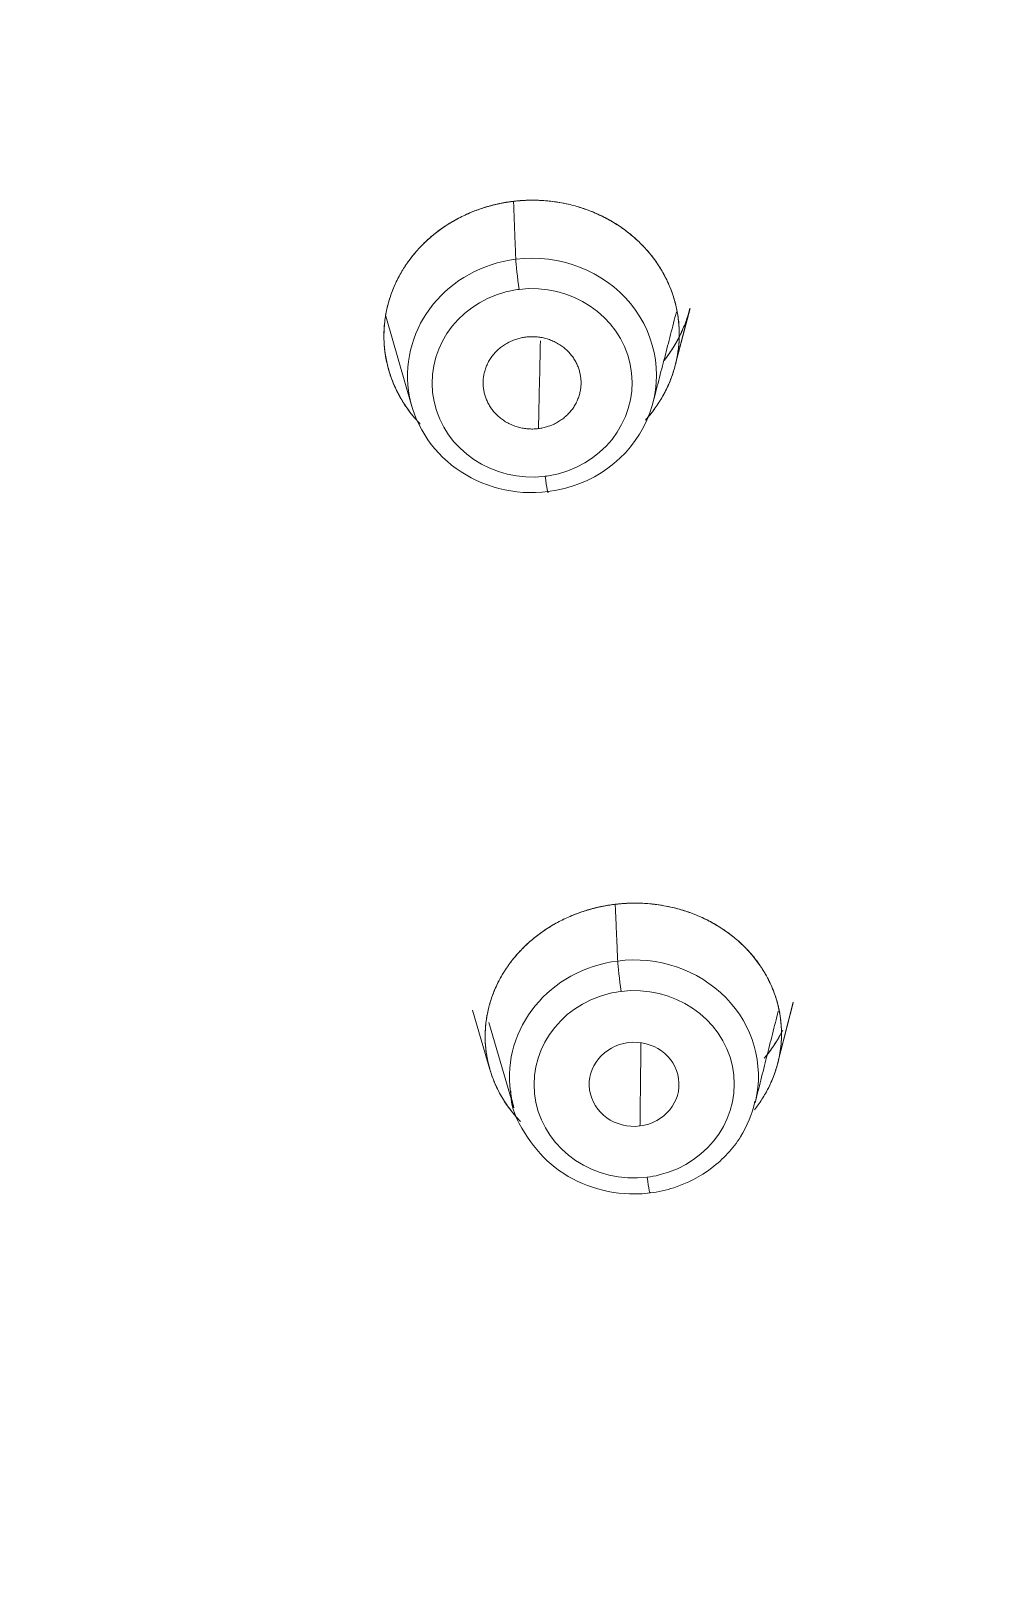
# Model space of a CAD drawing. Extents: x 5217 to 6345, y 0 to 827.
# Drawn here: x 5755.17 to 5766.9, y 449.06 to 468.16 of the extents above; entities that cross this region are included whole.
import ezdxf

# ---------------------------------------------------------------- set-up
doc = ezdxf.new("R2010")
doc.units = 0
doc.header["$LTSCALE"] = 30
doc.header["$MEASUREMENT"] = 0
doc.layers.add('1', color=7, linetype='CONTINUOUS')

msp = doc.modelspace()

# ---------------------------------------------------------------- linework, layer by layer
at = {"layer": '1', "color": 7, "linetype": 'Continuous', "lineweight": 18}
for p, q in [((5759.519, 464.67), (5759.837, 463.566)), ((5763.064, 464.07), (5763.244, 464.767)), ((5763.064, 464.07), (5763.243, 464.765)), ((5764.321, 455.522), (5764.507, 456.261)), ((5764.321, 455.522), (5764.506, 456.256)), ((5760.579, 456.163), (5760.793, 455.436)), ((5760.779, 456.015), (5761.086, 454.969))]:
    msp.add_line(p, q, dxfattribs=at)
for centre, major_axis, ratio, start_param, end_param in [((5757.244, 496.519), (-59.628, 0), 0.953717, 1.612136, 3.141593), ((5757.244, 496.519), (-59.628, 0), 0.953717, 1.612136, 3.132683), ((5761.308, 463.945), (-1.524, -0.021), 0.942731, 1.688742, 4.830335), ((5761.308, 463.945), (-1.524, -0.021), 0.942731, 4.830335, 7.971927), ((5762.559, 455.256), (-0.55, -0.011), 0.936807, 4.824818, 7.96641), ((5762.559, 455.256), (0.55, 0.011), 0.936807, 4.824818, 7.96641), ((5762.557, 455.351), (-1.525, -0.03), 0.936807, 0.110465, 0.250119)]:
    msp.add_ellipse(centre, major_axis=major_axis, ratio=ratio, start_param=start_param, end_param=end_param, dxfattribs=at)
at = {"layer": '1', "color": 7, "linetype": 'Continuous', "lineweight": 13}
for centre, major_axis, ratio, start_param, end_param in [((5761.148, 465.099), (0.037, -0.298), 0.03925, 3.567585, 5.050273), ((5761.309, 463.854), (-1.225, -0.017), 0.942731, 1.824291, 4.830335), ((5761.309, 463.854), (-1.225, -0.017), 0.942731, 4.965884, 7.971927), ((5761.309, 463.854), (-1.225, -0.017), 0.942731, 4.830335, 4.965884), ((5761.309, 463.854), (-1.225, -0.017), 0.942731, 1.688742, 1.824291), ((5761.468, 462.809), (-0.037, 0.298), 0.03925, 1.90868, 3.391368), ((5762.557, 455.351), (1.525, 0.03), 0.936807, 6.047682, 7.96641), ((5762.557, 455.351), (-1.525, -0.03), 0.936807, 4.824818, 6.393651), ((5762.397, 456.5), (-0.037, 0.298), 0.03925, 0.44752, 1.926133), ((5762.559, 455.256), (1.226, 0.024), 0.936807, 4.947593, 7.96641), ((5762.559, 455.256), (1.226, 0.024), 0.936807, 1.806, 4.824818), ((5762.559, 455.256), (1.226, 0.024), 0.936807, 1.683225, 1.806), ((5762.559, 455.256), (1.226, 0.024), 0.936807, 4.824818, 4.947593), ((5762.717, 454.222), (-0.037, 0.298), 0.03925, 1.926133, 3.404746)]:
    msp.add_ellipse(centre, major_axis=major_axis, ratio=ratio, start_param=start_param, end_param=end_param, dxfattribs=at)
at = {"layer": '1', "color": 7, "linetype": 'Continuous', "lineweight": 18}
for points, knots in [([(5759.712, 439.668), (5760.292, 439.691), (5761.968, 439.78), (5764.735, 440.04), (5767.995, 440.52), (5771.222, 441.172), (5774.407, 441.992), (5777.54, 442.979), (5780.611, 444.129), (5783.61, 445.439), (5786.529, 446.905), (5789.359, 448.523), (5792.092, 450.287), (5794.718, 452.192), (5797.229, 454.232), (5799.619, 456.402), (5801.88, 458.694), (5804.005, 461.101), (5805.987, 463.617), (5807.821, 466.233), (5809.501, 468.942), (5811.021, 471.735), (5812.378, 474.604), (5813.566, 477.54), (5814.583, 480.534), (5815.426, 483.576), (5816.091, 486.659), (5816.577, 489.772), (5816.882, 492.905), (5817.005, 496.05), (5816.947, 499.196), (5816.706, 502.335), (5816.285, 505.456), (5815.684, 508.55), (5814.904, 511.608), (5813.949, 514.62), (5812.822, 517.578), (5811.525, 520.471), (5810.063, 523.292), (5808.44, 526.031), (5806.66, 528.681), (5804.731, 531.234), (5802.657, 533.681), (5800.444, 536.015), (5798.1, 538.229), (5795.631, 540.316), (5793.045, 542.27), (5790.35, 544.085), (5787.555, 545.755), (5784.667, 547.276), (5781.695, 548.643), (5778.649, 549.85), (5775.538, 550.896), (5772.371, 551.776), (5769.157, 552.489), (5765.908, 553.031), (5762.632, 553.401), (5759.34, 553.598), (5756.041, 553.622), (5752.746, 553.471), (5749.464, 553.148), (5746.207, 552.652), (5742.982, 551.986), (5739.802, 551.151), (5736.674, 550.149), (5733.609, 548.985), (5730.617, 547.661), (5727.705, 546.181), (5724.883, 544.551), (5722.16, 542.774), (5719.544, 540.857), (5717.043, 538.805), (5714.664, 536.624), (5712.415, 534.322), (5710.302, 531.904), (5708.333, 529.379), (5706.512, 526.755), (5704.847, 524.038), (5703.34, 521.238), (5701.998, 518.363), (5700.825, 515.422), (5699.823, 512.423), (5698.996, 509.377), (5698.347, 506.291), (5697.877, 503.176), (5697.588, 500.041), (5697.48, 496.896), (5697.555, 493.75), (5697.811, 490.612), (5698.249, 487.493), (5698.866, 484.402), (5699.661, 481.348), (5700.631, 478.34), (5701.774, 475.388), (5703.085, 472.5), (5704.562, 469.686), (5706.199, 466.954), (5707.991, 464.313), (5709.934, 461.769), (5712.021, 459.332), (5714.245, 457.008), (5716.601, 454.805), (5719.08, 452.73), (5721.676, 450.788), (5724.38, 448.985), (5727.184, 447.328), (5730.08, 445.82), (5733.058, 444.468), (5736.111, 443.274), (5739.227, 442.243), (5742.399, 441.377), (5745.616, 440.68), (5748.868, 440.153), (5751.926, 439.822), (5753.898, 439.702), (5754.776, 439.668)], [0, 0, 0, 0, 0.004702, 0.013606, 0.022511, 0.031416, 0.040321, 0.049226, 0.058131, 0.067035, 0.07594, 0.084844, 0.093748, 0.102652, 0.111556, 0.120459, 0.129362, 0.138265, 0.147168, 0.15607, 0.164972, 0.173874, 0.182775, 0.191676, 0.200577, 0.209478, 0.218378, 0.227279, 0.236179, 0.245079, 0.253978, 0.262878, 0.271778, 0.280678, 0.289578, 0.298478, 0.307379, 0.316279, 0.32518, 0.334081, 0.342982, 0.351884, 0.360785, 0.369687, 0.37859, 0.387493, 0.396396, 0.405299, 0.414202, 0.423106, 0.43201, 0.440914, 0.449818, 0.458723, 0.467628, 0.476532, 0.485437, 0.494342, 0.503247, 0.512152, 0.521057, 0.529962, 0.538867, 0.547772, 0.556677, 0.565582, 0.574486, 0.583391, 0.592295, 0.601199, 0.610103, 0.619007, 0.62791, 0.636813, 0.645716, 0.654619, 0.663521, 0.672423, 0.681325, 0.690226, 0.699127, 0.708028, 0.716929, 0.725829, 0.734729, 0.743629, 0.752529, 0.761429, 0.770329, 0.779229, 0.788129, 0.797029, 0.805929, 0.814829, 0.82373, 0.832631, 0.841532, 0.850433, 0.859334, 0.868236, 0.877138, 0.886041, 0.894944, 0.903847, 0.91275, 0.921653, 0.930557, 0.939461, 0.948365, 0.95727, 0.966174, 0.975079, 0.983983, 0.992888, 1, 1, 1, 1]), ([(5793.07, 451.033), (5793.622, 451.416), (5795.04, 452.443), (5797.228, 454.234), (5799.62, 456.401), (5801.88, 458.694), (5804.005, 461.101), (5805.987, 463.617), (5807.821, 466.233), (5809.501, 468.942), (5811.021, 471.735), (5812.378, 474.604), (5813.566, 477.54), (5814.583, 480.534), (5815.426, 483.576), (5816.091, 486.659), (5816.577, 489.772), (5816.882, 492.905), (5817.005, 496.05), (5816.947, 499.196), (5816.706, 502.335), (5816.285, 505.456), (5815.684, 508.55), (5814.904, 511.608), (5813.949, 514.62), (5812.822, 517.578), (5811.525, 520.471), (5810.063, 523.292), (5808.44, 526.031), (5806.66, 528.681), (5804.731, 531.234), (5802.657, 533.681), (5800.444, 536.015), (5798.1, 538.229), (5795.631, 540.316), (5793.045, 542.27), (5790.35, 544.085), (5787.555, 545.755), (5784.667, 547.276), (5781.695, 548.643), (5778.649, 549.85), (5775.538, 550.896), (5772.371, 551.776), (5769.157, 552.489), (5765.908, 553.031), (5762.632, 553.401), (5759.34, 553.598), (5756.041, 553.622), (5752.746, 553.471), (5749.464, 553.148), (5746.207, 552.652), (5742.982, 551.986), (5739.802, 551.151), (5736.674, 550.149), (5733.609, 548.985), (5730.617, 547.661), (5727.705, 546.181), (5724.883, 544.551), (5722.16, 542.774), (5719.544, 540.857), (5717.043, 538.805), (5714.664, 536.624), (5712.415, 534.322), (5710.302, 531.904), (5708.333, 529.379), (5706.512, 526.755), (5704.847, 524.038), (5703.34, 521.238), (5701.998, 518.363), (5700.825, 515.422), (5699.823, 512.423), (5698.996, 509.377), (5698.347, 506.291), (5697.877, 503.176), (5697.588, 500.041), (5697.48, 496.896), (5697.555, 493.75), (5697.811, 490.612), (5698.249, 487.493), (5698.866, 484.402), (5699.661, 481.348), (5700.631, 478.34), (5701.774, 475.388), (5703.085, 472.5), (5704.562, 469.686), (5706.199, 466.954), (5707.991, 464.313), (5709.934, 461.769), (5712.021, 459.332), (5714.246, 457.009), (5716.6, 454.804), (5719.085, 452.736), (5720.978, 451.284), (5722.066, 450.56), (5722.254, 450.437)], [0, 0, 0, 0, 0.006833, 0.017845, 0.028856, 0.039868, 0.050878, 0.061889, 0.072899, 0.083908, 0.094918, 0.105926, 0.116935, 0.127943, 0.138951, 0.149959, 0.160966, 0.171973, 0.18298, 0.193987, 0.204994, 0.216001, 0.227008, 0.238016, 0.249023, 0.26003, 0.271038, 0.282046, 0.293055, 0.304063, 0.315072, 0.326082, 0.337091, 0.348102, 0.359112, 0.370123, 0.381134, 0.392146, 0.403157, 0.414169, 0.425182, 0.436194, 0.447207, 0.45822, 0.469233, 0.480246, 0.491259, 0.502272, 0.513286, 0.524299, 0.535313, 0.546326, 0.557339, 0.568352, 0.579365, 0.590378, 0.601391, 0.612403, 0.623416, 0.634428, 0.645439, 0.656451, 0.667462, 0.678472, 0.689483, 0.700493, 0.711502, 0.722512, 0.73352, 0.744529, 0.755537, 0.766545, 0.777553, 0.78856, 0.799567, 0.810574, 0.821581, 0.832588, 0.843595, 0.854602, 0.865609, 0.876617, 0.887624, 0.898632, 0.90964, 0.920649, 0.931657, 0.942666, 0.953676, 0.964686, 0.975696, 0.986706, 0.997717, 1, 1, 1, 1]), ([(5761.068, 466.077), (5761.061, 466.076), (5761.046, 466.074), (5761.025, 466.071), (5761.004, 466.068), (5760.983, 466.065), (5760.962, 466.061), (5760.941, 466.057), (5760.92, 466.053), (5760.899, 466.049), (5760.877, 466.044), (5760.856, 466.039), (5760.835, 466.034), (5760.814, 466.028), (5760.794, 466.023), (5760.773, 466.017), (5760.752, 466.011), (5760.71, 465.998), (5760.648, 465.977), (5760.566, 465.946), (5760.487, 465.911), (5760.387, 465.861), (5760.268, 465.792), (5760.133, 465.697), (5760.005, 465.588), (5759.894, 465.472), (5759.796, 465.35), (5759.71, 465.219), (5759.633, 465.073), (5759.574, 464.926), (5759.529, 464.768), (5759.499, 464.599), (5759.492, 464.455), (5759.496, 464.346), (5759.5, 464.284), (5759.507, 464.225), (5759.517, 464.165), (5759.53, 464.095), (5759.55, 464.019), (5759.58, 463.92), (5759.63, 463.795), (5759.7, 463.66), (5759.776, 463.543), (5759.848, 463.448), (5759.904, 463.384), (5759.935, 463.352), (5759.938, 463.348)], [0, 0, 0, 0, 0.005462, 0.010932, 0.016412, 0.021901, 0.027398, 0.032905, 0.038421, 0.043945, 0.049479, 0.055021, 0.060573, 0.066134, 0.071704, 0.077283, 0.082871, 0.088468, 0.111024, 0.133567, 0.156099, 0.17862, 0.220715, 0.263946, 0.308802, 0.354189, 0.393573, 0.435527, 0.481997, 0.529353, 0.566971, 0.619359, 0.673475, 0.688175, 0.711441, 0.725222, 0.738343, 0.762932, 0.785165, 0.804881, 0.84908, 0.898069, 0.930891, 0.96361, 0.996224, 1, 1, 1, 1]), ([(5759.887, 463.404), (5759.859, 463.436), (5759.796, 463.514), (5759.709, 463.643), (5759.631, 463.792), (5759.57, 463.948), (5759.525, 464.109), (5759.499, 464.273), (5759.491, 464.437), (5759.501, 464.6), (5759.527, 464.759), (5759.57, 464.914), (5759.629, 465.063), (5759.702, 465.205), (5759.788, 465.34), (5759.889, 465.466), (5760.001, 465.584), (5760.126, 465.692), (5760.262, 465.789), (5760.384, 465.86), (5760.486, 465.91), (5760.564, 465.945), (5760.645, 465.976), (5760.711, 465.999), (5760.764, 466.015), (5760.801, 466.025), (5760.839, 466.035), (5760.876, 466.044), (5760.914, 466.052), (5760.952, 466.059), (5760.991, 466.066), (5761.029, 466.072), (5761.055, 466.076), (5761.068, 466.077)], [0, 0, 0, 0, 0.036239, 0.083203, 0.130751, 0.178336, 0.226313, 0.273689, 0.320686, 0.367691, 0.413813, 0.45958, 0.504555, 0.549447, 0.594022, 0.638411, 0.683002, 0.727566, 0.772611, 0.817648, 0.840378, 0.863051, 0.885728, 0.908474, 0.918677, 0.928859, 0.939024, 0.94918, 0.95933, 0.969482, 0.97964, 0.989811, 1, 1, 1, 1]), ([(5761.068, 466.077), (5761.061, 466.076), (5761.046, 466.074), (5761.025, 466.071), (5761.004, 466.068), (5760.983, 466.065), (5760.962, 466.061), (5760.941, 466.057), (5760.92, 466.053), (5760.899, 466.049), (5760.877, 466.044), (5760.856, 466.039), (5760.835, 466.034), (5760.814, 466.028), (5760.794, 466.023), (5760.773, 466.017), (5760.752, 466.011), (5760.71, 465.998), (5760.648, 465.977), (5760.566, 465.946), (5760.487, 465.911), (5760.387, 465.861), (5760.268, 465.792), (5760.133, 465.697), (5760.005, 465.588), (5759.894, 465.472), (5759.796, 465.35), (5759.71, 465.219), (5759.633, 465.073), (5759.574, 464.926), (5759.529, 464.768), (5759.499, 464.599), (5759.492, 464.455), (5759.496, 464.346), (5759.5, 464.284), (5759.507, 464.225), (5759.517, 464.165), (5759.53, 464.095), (5759.55, 464.019), (5759.58, 463.92), (5759.63, 463.795), (5759.7, 463.66), (5759.776, 463.543), (5759.848, 463.448), (5759.904, 463.384), (5759.935, 463.352), (5759.938, 463.348)], [0, 0, 0, 0, 0.005462, 0.010932, 0.016412, 0.021901, 0.027398, 0.032905, 0.038421, 0.043945, 0.049479, 0.055021, 0.060573, 0.066134, 0.071704, 0.077283, 0.082871, 0.088468, 0.111024, 0.133567, 0.156099, 0.17862, 0.220715, 0.263946, 0.308802, 0.354189, 0.393573, 0.435527, 0.481997, 0.529353, 0.566971, 0.619359, 0.673475, 0.688175, 0.711441, 0.725222, 0.738343, 0.762932, 0.785165, 0.804881, 0.84908, 0.898069, 0.930891, 0.96361, 0.996224, 1, 1, 1, 1]), ([(5759.887, 463.404), (5759.859, 463.436), (5759.796, 463.514), (5759.709, 463.643), (5759.631, 463.792), (5759.57, 463.948), (5759.525, 464.109), (5759.499, 464.273), (5759.491, 464.437), (5759.501, 464.6), (5759.527, 464.759), (5759.57, 464.914), (5759.629, 465.063), (5759.702, 465.205), (5759.788, 465.34), (5759.889, 465.466), (5760.001, 465.584), (5760.126, 465.692), (5760.262, 465.789), (5760.384, 465.86), (5760.486, 465.91), (5760.564, 465.945), (5760.645, 465.976), (5760.711, 465.999), (5760.764, 466.015), (5760.801, 466.025), (5760.839, 466.035), (5760.876, 466.044), (5760.914, 466.052), (5760.952, 466.059), (5760.991, 466.066), (5761.029, 466.072), (5761.055, 466.076), (5761.068, 466.077)], [0, 0, 0, 0, 0.036239, 0.083203, 0.130751, 0.178336, 0.226313, 0.273689, 0.320686, 0.367691, 0.413813, 0.45958, 0.504555, 0.549447, 0.594022, 0.638411, 0.683002, 0.727566, 0.772611, 0.817648, 0.840378, 0.863051, 0.885728, 0.908474, 0.918677, 0.928859, 0.939024, 0.94918, 0.95933, 0.969482, 0.97964, 0.989811, 1, 1, 1, 1]), ([(5761.068, 466.077), (5761.075, 466.078), (5761.089, 466.08), (5761.11, 466.082), (5761.132, 466.084), (5761.153, 466.086), (5761.174, 466.088), (5761.196, 466.089), (5761.217, 466.09), (5761.238, 466.091), (5761.26, 466.092), (5761.281, 466.092), (5761.303, 466.093), (5761.324, 466.093), (5761.346, 466.092), (5761.367, 466.092), (5761.389, 466.091), (5761.432, 466.089), (5761.497, 466.085), (5761.583, 466.075), (5761.669, 466.061), (5761.782, 466.038), (5761.922, 465.999), (5762.085, 465.938), (5762.241, 465.861), (5762.389, 465.771), (5762.526, 465.668), (5762.652, 465.553), (5762.764, 465.428), (5762.861, 465.294), (5762.944, 465.151), (5763.012, 465.001), (5763.063, 464.845), (5763.097, 464.684), (5763.114, 464.521), (5763.112, 464.356), (5763.093, 464.191), (5763.056, 464.03), (5763.002, 463.874), (5762.931, 463.723), (5762.844, 463.58), (5762.767, 463.477), (5762.72, 463.422), (5762.709, 463.41)], [0, 0, 0, 0, 0.004973, 0.009942, 0.014907, 0.01987, 0.024831, 0.029791, 0.034751, 0.039712, 0.044674, 0.049639, 0.054607, 0.059579, 0.064556, 0.069538, 0.074528, 0.079524, 0.099668, 0.119762, 0.139862, 0.160021, 0.200773, 0.241527, 0.282574, 0.324046, 0.365399, 0.406686, 0.447604, 0.4888, 0.529864, 0.571268, 0.612838, 0.654498, 0.696233, 0.738396, 0.780288, 0.822217, 0.863792, 0.905498, 0.94682, 0.98828, 1, 1, 1, 1]), ([(5762.698, 463.397), (5762.712, 463.413), (5762.759, 463.467), (5762.834, 463.565), (5762.919, 463.702), (5762.996, 463.858), (5763.055, 464.026), (5763.093, 464.193), (5763.108, 464.324), (5763.113, 464.431), (5763.112, 464.541), (5763.098, 464.675), (5763.065, 464.837), (5763.011, 465.005), (5762.939, 465.162), (5762.851, 465.308), (5762.755, 465.44), (5762.637, 465.568), (5762.514, 465.678), (5762.382, 465.776), (5762.238, 465.863), (5762.079, 465.94), (5761.918, 466), (5761.772, 466.041), (5761.642, 466.066), (5761.529, 466.082), (5761.416, 466.091), (5761.327, 466.093), (5761.262, 466.092), (5761.223, 466.091), (5761.184, 466.088), (5761.145, 466.085), (5761.106, 466.082), (5761.08, 466.079), (5761.068, 466.077)], [0, 0, 0, 0, 0.015959, 0.051586, 0.090606, 0.135489, 0.181307, 0.224436, 0.264771, 0.281498, 0.305406, 0.348324, 0.383889, 0.431196, 0.481499, 0.513305, 0.557997, 0.601854, 0.640949, 0.67735, 0.719581, 0.761347, 0.801543, 0.840674, 0.866989, 0.89329, 0.919578, 0.945856, 0.954955, 0.964025, 0.973064, 0.982073, 0.991051, 1, 1, 1, 1]), ([(5762.698, 463.397), (5762.712, 463.413), (5762.759, 463.467), (5762.834, 463.565), (5762.919, 463.702), (5762.996, 463.858), (5763.055, 464.026), (5763.093, 464.193), (5763.108, 464.324), (5763.113, 464.431), (5763.112, 464.541), (5763.098, 464.675), (5763.065, 464.837), (5763.011, 465.005), (5762.939, 465.162), (5762.851, 465.308), (5762.755, 465.44), (5762.637, 465.568), (5762.514, 465.678), (5762.382, 465.776), (5762.238, 465.863), (5762.079, 465.94), (5761.918, 466), (5761.772, 466.041), (5761.642, 466.066), (5761.529, 466.082), (5761.416, 466.091), (5761.327, 466.093), (5761.262, 466.092), (5761.223, 466.091), (5761.184, 466.088), (5761.145, 466.085), (5761.106, 466.082), (5761.08, 466.079), (5761.068, 466.077)], [0, 0, 0, 0, 0.015959, 0.051586, 0.090606, 0.135489, 0.181307, 0.224436, 0.264771, 0.281498, 0.305406, 0.348324, 0.383889, 0.431196, 0.481499, 0.513305, 0.557997, 0.601854, 0.640949, 0.67735, 0.719581, 0.761347, 0.801543, 0.840674, 0.866989, 0.89329, 0.919578, 0.945856, 0.954955, 0.964025, 0.973064, 0.982073, 0.991051, 1, 1, 1, 1]), ([(5761.068, 466.077), (5761.075, 466.078), (5761.089, 466.08), (5761.11, 466.082), (5761.132, 466.084), (5761.153, 466.086), (5761.174, 466.088), (5761.196, 466.089), (5761.217, 466.09), (5761.238, 466.091), (5761.26, 466.092), (5761.281, 466.092), (5761.303, 466.093), (5761.324, 466.093), (5761.346, 466.092), (5761.367, 466.092), (5761.389, 466.091), (5761.432, 466.089), (5761.497, 466.085), (5761.583, 466.075), (5761.669, 466.061), (5761.782, 466.038), (5761.922, 465.999), (5762.085, 465.938), (5762.241, 465.861), (5762.389, 465.771), (5762.526, 465.668), (5762.652, 465.553), (5762.764, 465.428), (5762.861, 465.294), (5762.944, 465.151), (5763.012, 465.001), (5763.063, 464.845), (5763.097, 464.684), (5763.114, 464.521), (5763.112, 464.356), (5763.093, 464.191), (5763.056, 464.03), (5763.002, 463.874), (5762.931, 463.723), (5762.844, 463.58), (5762.767, 463.477), (5762.72, 463.422), (5762.709, 463.41)], [0, 0, 0, 0, 0.004973, 0.009942, 0.014907, 0.01987, 0.024831, 0.029791, 0.034751, 0.039712, 0.044674, 0.049639, 0.054607, 0.059579, 0.064556, 0.069538, 0.074528, 0.079524, 0.099668, 0.119762, 0.139862, 0.160021, 0.200773, 0.241527, 0.282574, 0.324046, 0.365399, 0.406686, 0.447604, 0.4888, 0.529864, 0.571268, 0.612838, 0.654498, 0.696233, 0.738396, 0.780288, 0.822217, 0.863792, 0.905498, 0.94682, 0.98828, 1, 1, 1, 1]), ([(5763.244, 464.767), (5763.243, 464.764), (5763.234, 464.73), (5763.207, 464.637), (5763.151, 464.493), (5763.069, 464.332), (5762.99, 464.211), (5762.941, 464.144), (5762.926, 464.125)], [0, 0, 0, 0, 0.012546, 0.149054, 0.406632, 0.660569, 0.900607, 1, 1, 1, 1]), ([(5763.244, 464.767), (5763.243, 464.764), (5763.234, 464.73), (5763.207, 464.637), (5763.151, 464.493), (5763.069, 464.332), (5762.99, 464.211), (5762.941, 464.144), (5762.926, 464.125)], [0, 0, 0, 0, 0.012546, 0.149054, 0.406632, 0.660569, 0.900607, 1, 1, 1, 1]), ([(5762.93, 464.131), (5762.962, 464.172), (5763.029, 464.266), (5763.1, 464.39), (5763.138, 464.472), (5763.15, 464.498)], [0, 0, 0, 0, 0.363323, 0.797586, 1, 1, 1, 1]), ([(5762.93, 464.131), (5762.962, 464.172), (5763.029, 464.266), (5763.1, 464.39), (5763.138, 464.472), (5763.15, 464.498)], [0, 0, 0, 0, 0.363323, 0.797586, 1, 1, 1, 1]), ([(5762.315, 457.461), (5762.307, 457.46), (5762.293, 457.458), (5762.272, 457.455), (5762.251, 457.452), (5762.23, 457.449), (5762.209, 457.445), (5762.188, 457.441), (5762.167, 457.437), (5762.146, 457.433), (5762.125, 457.428), (5762.104, 457.423), (5762.083, 457.418), (5762.062, 457.413), (5762.041, 457.407), (5762.02, 457.402), (5761.999, 457.396), (5761.958, 457.383), (5761.896, 457.363), (5761.815, 457.332), (5761.735, 457.298), (5761.634, 457.249), (5761.514, 457.181), (5761.377, 457.086), (5761.248, 456.978), (5761.135, 456.863), (5761.036, 456.742), (5760.95, 456.614), (5760.873, 456.471), (5760.814, 456.326), (5760.769, 456.171), (5760.739, 456.005), (5760.732, 455.864), (5760.736, 455.758), (5760.741, 455.7), (5760.748, 455.645), (5760.756, 455.588), (5760.77, 455.521), (5760.79, 455.444), (5760.815, 455.363), (5760.849, 455.275), (5760.895, 455.176), (5760.952, 455.076), (5761.017, 454.977), (5761.089, 454.885), (5761.141, 454.827), (5761.168, 454.799)], [0, 0, 0, 0, 0.005435, 0.01088, 0.016332, 0.021794, 0.027264, 0.032743, 0.038231, 0.043728, 0.049234, 0.054748, 0.060272, 0.065804, 0.071346, 0.076896, 0.082455, 0.088024, 0.110462, 0.132889, 0.155305, 0.177712, 0.22034, 0.264137, 0.309609, 0.355632, 0.395182, 0.437378, 0.484192, 0.531945, 0.570208, 0.621998, 0.677187, 0.692046, 0.714753, 0.727653, 0.740186, 0.764353, 0.787224, 0.808692, 0.837397, 0.86855, 0.902156, 0.935162, 0.968209, 1, 1, 1, 1]), ([(5762.315, 457.461), (5762.307, 457.46), (5762.293, 457.458), (5762.272, 457.455), (5762.251, 457.452), (5762.23, 457.449), (5762.209, 457.445), (5762.188, 457.441), (5762.167, 457.437), (5762.146, 457.433), (5762.125, 457.428), (5762.104, 457.423), (5762.083, 457.418), (5762.062, 457.413), (5762.041, 457.407), (5762.02, 457.402), (5761.999, 457.396), (5761.958, 457.383), (5761.896, 457.363), (5761.815, 457.332), (5761.735, 457.298), (5761.634, 457.249), (5761.514, 457.181), (5761.377, 457.086), (5761.248, 456.978), (5761.135, 456.863), (5761.036, 456.742), (5760.95, 456.614), (5760.873, 456.471), (5760.814, 456.326), (5760.769, 456.171), (5760.739, 456.005), (5760.732, 455.864), (5760.736, 455.758), (5760.741, 455.7), (5760.748, 455.645), (5760.756, 455.588), (5760.77, 455.521), (5760.79, 455.444), (5760.815, 455.363), (5760.849, 455.275), (5760.895, 455.176), (5760.952, 455.076), (5761.017, 454.977), (5761.089, 454.885), (5761.141, 454.827), (5761.168, 454.799)], [0, 0, 0, 0, 0.005435, 0.01088, 0.016332, 0.021794, 0.027264, 0.032743, 0.038231, 0.043728, 0.049234, 0.054748, 0.060272, 0.065804, 0.071346, 0.076896, 0.082455, 0.088024, 0.110462, 0.132889, 0.155305, 0.177712, 0.22034, 0.264137, 0.309609, 0.355632, 0.395182, 0.437378, 0.484192, 0.531945, 0.570208, 0.621998, 0.677187, 0.692046, 0.714753, 0.727653, 0.740186, 0.764353, 0.787224, 0.808692, 0.837397, 0.86855, 0.902156, 0.935162, 0.968209, 1, 1, 1, 1]), ([(5761.167, 454.8), (5761.163, 454.804), (5761.082, 454.889), (5760.976, 455.026), (5760.872, 455.219), (5760.811, 455.371), (5760.766, 455.528), (5760.739, 455.688), (5760.731, 455.848), (5760.741, 456.008), (5760.768, 456.164), (5760.81, 456.314), (5760.867, 456.459), (5760.94, 456.598), (5761.028, 456.731), (5761.13, 456.857), (5761.245, 456.975), (5761.372, 457.083), (5761.509, 457.178), (5761.632, 457.248), (5761.734, 457.298), (5761.813, 457.331), (5761.893, 457.362), (5761.96, 457.384), (5762.012, 457.399), (5762.05, 457.41), (5762.087, 457.419), (5762.124, 457.428), (5762.162, 457.436), (5762.2, 457.443), (5762.238, 457.45), (5762.276, 457.456), (5762.302, 457.459), (5762.315, 457.461)], [0, 0, 0, 0, 0.00408, 0.097357, 0.14399, 0.190856, 0.238196, 0.284811, 0.331055, 0.37761, 0.422937, 0.46772, 0.511667, 0.555557, 0.599763, 0.644152, 0.68909, 0.733437, 0.777647, 0.822184, 0.844392, 0.866563, 0.888754, 0.911025, 0.92096, 0.93087, 0.940761, 0.950638, 0.960507, 0.970372, 0.980239, 0.990113, 1, 1, 1, 1]), ([(5761.167, 454.8), (5761.163, 454.804), (5761.082, 454.889), (5760.976, 455.026), (5760.872, 455.219), (5760.811, 455.371), (5760.766, 455.528), (5760.739, 455.688), (5760.731, 455.848), (5760.741, 456.008), (5760.768, 456.164), (5760.81, 456.314), (5760.867, 456.459), (5760.94, 456.598), (5761.028, 456.731), (5761.13, 456.857), (5761.245, 456.975), (5761.372, 457.083), (5761.509, 457.178), (5761.632, 457.248), (5761.734, 457.298), (5761.813, 457.331), (5761.893, 457.362), (5761.96, 457.384), (5762.012, 457.399), (5762.05, 457.41), (5762.087, 457.419), (5762.124, 457.428), (5762.162, 457.436), (5762.2, 457.443), (5762.238, 457.45), (5762.276, 457.456), (5762.302, 457.459), (5762.315, 457.461)], [0, 0, 0, 0, 0.00408, 0.097357, 0.14399, 0.190856, 0.238196, 0.284811, 0.331055, 0.37761, 0.422937, 0.46772, 0.511667, 0.555557, 0.599763, 0.644152, 0.68909, 0.733437, 0.777647, 0.822184, 0.844392, 0.866563, 0.888754, 0.911025, 0.92096, 0.93087, 0.940761, 0.950638, 0.960507, 0.970372, 0.980239, 0.990113, 1, 1, 1, 1]), ([(5764.168, 455.143), (5764.193, 455.187), (5764.243, 455.287), (5764.296, 455.427), (5764.331, 455.557), (5764.351, 455.665), (5764.361, 455.76), (5764.365, 455.848), (5764.365, 455.939), (5764.358, 456.024), (5764.349, 456.089), (5764.343, 456.129), (5764.334, 456.178), (5764.312, 456.271), (5764.266, 456.413), (5764.195, 456.563), (5764.109, 456.707), (5764.013, 456.835), (5763.895, 456.961), (5763.772, 457.069), (5763.64, 457.165), (5763.495, 457.252), (5763.337, 457.327), (5763.175, 457.386), (5763.028, 457.426), (5762.896, 457.451), (5762.781, 457.467), (5762.665, 457.476), (5762.574, 457.477), (5762.509, 457.476), (5762.47, 457.475), (5762.431, 457.472), (5762.392, 457.469), (5762.353, 457.466), (5762.327, 457.462), (5762.315, 457.461)], [0, 0, 0, 0, 0.0421, 0.093372, 0.125967, 0.157137, 0.186886, 0.20744, 0.233026, 0.265358, 0.280004, 0.289921, 0.300255, 0.322229, 0.371578, 0.427385, 0.462229, 0.511449, 0.55981, 0.603019, 0.64338, 0.689873, 0.735835, 0.780036, 0.823049, 0.852529, 0.881988, 0.91143, 0.940857, 0.950798, 0.960705, 0.970578, 0.980419, 0.990226, 1, 1, 1, 1]), ([(5762.315, 457.461), (5762.322, 457.462), (5762.336, 457.464), (5762.358, 457.466), (5762.38, 457.468), (5762.401, 457.47), (5762.423, 457.472), (5762.445, 457.473), (5762.467, 457.474), (5762.488, 457.475), (5762.51, 457.476), (5762.532, 457.476), (5762.554, 457.477), (5762.576, 457.477), (5762.598, 457.477), (5762.62, 457.476), (5762.642, 457.475), (5762.685, 457.474), (5762.751, 457.469), (5762.838, 457.459), (5762.925, 457.446), (5763.039, 457.423), (5763.18, 457.385), (5763.343, 457.324), (5763.499, 457.249), (5763.646, 457.161), (5763.784, 457.06), (5763.909, 456.948), (5764.02, 456.825), (5764.118, 456.693), (5764.201, 456.552), (5764.268, 456.405), (5764.318, 456.252), (5764.351, 456.095), (5764.367, 455.933), (5764.364, 455.77), (5764.343, 455.608), (5764.303, 455.448), (5764.246, 455.293), (5764.172, 455.144), (5764.098, 455.029), (5764.05, 454.965), (5764.035, 454.945)], [0, 0, 0, 0, 0.005176, 0.010347, 0.015516, 0.020682, 0.025847, 0.031011, 0.036176, 0.041342, 0.04651, 0.051681, 0.056856, 0.062036, 0.067221, 0.072413, 0.077612, 0.082819, 0.103662, 0.12445, 0.145237, 0.166077, 0.207987, 0.249923, 0.292136, 0.334695, 0.377199, 0.419427, 0.461792, 0.504711, 0.547172, 0.589794, 0.632685, 0.675728, 0.719224, 0.763087, 0.806982, 0.850825, 0.894368, 0.938, 0.981011, 1, 1, 1, 1]), ([(5764.168, 455.143), (5764.193, 455.187), (5764.243, 455.287), (5764.296, 455.427), (5764.331, 455.557), (5764.351, 455.665), (5764.361, 455.76), (5764.365, 455.848), (5764.365, 455.939), (5764.358, 456.024), (5764.349, 456.089), (5764.343, 456.129), (5764.334, 456.178), (5764.312, 456.271), (5764.266, 456.413), (5764.195, 456.563), (5764.109, 456.707), (5764.013, 456.835), (5763.895, 456.961), (5763.772, 457.069), (5763.64, 457.165), (5763.495, 457.252), (5763.337, 457.327), (5763.175, 457.386), (5763.028, 457.426), (5762.896, 457.451), (5762.781, 457.467), (5762.665, 457.476), (5762.574, 457.477), (5762.509, 457.476), (5762.47, 457.475), (5762.431, 457.472), (5762.392, 457.469), (5762.353, 457.466), (5762.327, 457.462), (5762.315, 457.461)], [0, 0, 0, 0, 0.0421, 0.093372, 0.125967, 0.157137, 0.186886, 0.20744, 0.233026, 0.265357, 0.280004, 0.289921, 0.300255, 0.322229, 0.371578, 0.427385, 0.462229, 0.511449, 0.55981, 0.603019, 0.64338, 0.689873, 0.735835, 0.780036, 0.823049, 0.852529, 0.881988, 0.91143, 0.940857, 0.950798, 0.960705, 0.970578, 0.980419, 0.990226, 1, 1, 1, 1]), ([(5762.315, 457.461), (5762.322, 457.462), (5762.336, 457.464), (5762.358, 457.466), (5762.38, 457.468), (5762.401, 457.47), (5762.423, 457.472), (5762.445, 457.473), (5762.467, 457.474), (5762.488, 457.475), (5762.51, 457.476), (5762.532, 457.476), (5762.554, 457.477), (5762.576, 457.477), (5762.598, 457.477), (5762.62, 457.476), (5762.642, 457.475), (5762.685, 457.474), (5762.751, 457.469), (5762.838, 457.459), (5762.925, 457.446), (5763.039, 457.423), (5763.18, 457.385), (5763.343, 457.324), (5763.499, 457.249), (5763.646, 457.161), (5763.784, 457.06), (5763.909, 456.948), (5764.02, 456.825), (5764.118, 456.693), (5764.201, 456.552), (5764.268, 456.405), (5764.318, 456.252), (5764.351, 456.095), (5764.367, 455.933), (5764.364, 455.77), (5764.343, 455.608), (5764.303, 455.448), (5764.246, 455.293), (5764.172, 455.144), (5764.098, 455.029), (5764.05, 454.965), (5764.035, 454.945)], [0, 0, 0, 0, 0.005176, 0.010347, 0.015516, 0.020682, 0.025847, 0.031011, 0.036176, 0.041342, 0.04651, 0.051681, 0.056856, 0.062036, 0.067221, 0.072413, 0.077612, 0.082819, 0.103662, 0.12445, 0.145237, 0.166077, 0.207987, 0.249923, 0.292136, 0.334695, 0.377199, 0.419427, 0.461792, 0.504711, 0.547172, 0.589794, 0.632685, 0.675728, 0.719224, 0.763087, 0.806982, 0.850825, 0.894368, 0.938, 0.981011, 1, 1, 1, 1]), ([(5764.381, 455.921), (5764.359, 455.878), (5764.309, 455.787), (5764.231, 455.672), (5764.175, 455.601), (5764.153, 455.575)], [0, 0, 0, 0, 0.352308, 0.752817, 1, 1, 1, 1]), ([(5764.381, 455.921), (5764.359, 455.878), (5764.309, 455.787), (5764.231, 455.672), (5764.175, 455.601), (5764.153, 455.575)], [0, 0, 0, 0, 0.352308, 0.752817, 1, 1, 1, 1]), ([(5761.049, 455.171), (5761.049, 455.159), (5761.044, 454.981), (5761.202, 454.65), (5761.52, 454.253), (5761.978, 453.988), (5762.412, 453.902), (5762.669, 453.914), (5762.754, 453.925)], [0, 0, 0, 0, 0.015113, 0.234253, 0.453038, 0.672687, 0.89378, 1, 1, 1, 1]), ([(5762.754, 453.925), (5762.855, 453.937), (5763.122, 453.996), (5763.53, 454.207), (5763.882, 454.588), (5764.004, 454.889), (5764.04, 455.048)], [0, 0, 0, 0, 0.161972, 0.448274, 0.735508, 1, 1, 1, 1])]:
    msp.add_open_spline(points, degree=3, knots=knots, dxfattribs=at)
for points, weights in [([(5759.708, 439.699), (5816.872, 441.954), (5816.872, 496.519)], [0.983511683882, 0.715597051788, 1]), ([(5759.708, 439.699), (5816.365, 441.934), (5816.87, 496.013)], [0.983511683882, 0.717332143437, 0.996339416072])]:
    msp.add_rational_spline(points, weights, degree=2, dxfattribs=at)
at = {"layer": '1', "color": 7, "linetype": 'Continuous', "lineweight": 13}
for points, degree in [([(5761.082, 466.077), (5761.109, 465.37)], 1), ([(5761.411, 464.369), (5761.403, 464.011), (5761.395, 463.652), (5761.388, 463.293)], 3), ([(5762.328, 457.46), (5762.358, 456.767)], 1), ([(5762.643, 455.762), (5762.631, 454.745)], 1)]:
    msp.add_open_spline(points, degree=degree, dxfattribs=at)
at = {"layer": '1', "color": 7, "linetype": 'Continuous', "lineweight": 18}
for points, degree in [([(5762.789, 463.607), (5763.078, 464.725)], 1), ([(5764.041, 455.027), (5764.325, 456.154)], 1), ([(5764.156, 455.579), (5764.223, 455.66), (5764.283, 455.746), (5764.335, 455.835)], 3), ([(5764.156, 455.579), (5764.223, 455.66), (5764.283, 455.746), (5764.335, 455.835)], 3)]:
    msp.add_open_spline(points, degree=degree, dxfattribs=at)
for points in [[(5761.388, 463.293), (5760.793, 463.219), (5760.714, 463.779), (5760.636, 464.34), (5761.231, 464.415)], [(5761.231, 464.415), (5761.826, 464.489), (5761.904, 463.929), (5761.982, 463.368), (5761.388, 463.293)]]:
    msp.add_rational_spline(points, [1, 0.707106781187, 1, 0.707106781187, 1], degree=2, knots=[0, 0, 0, 0.5, 0.5, 1, 1, 1], dxfattribs=at)

doc.saveas('drawing.dxf')
